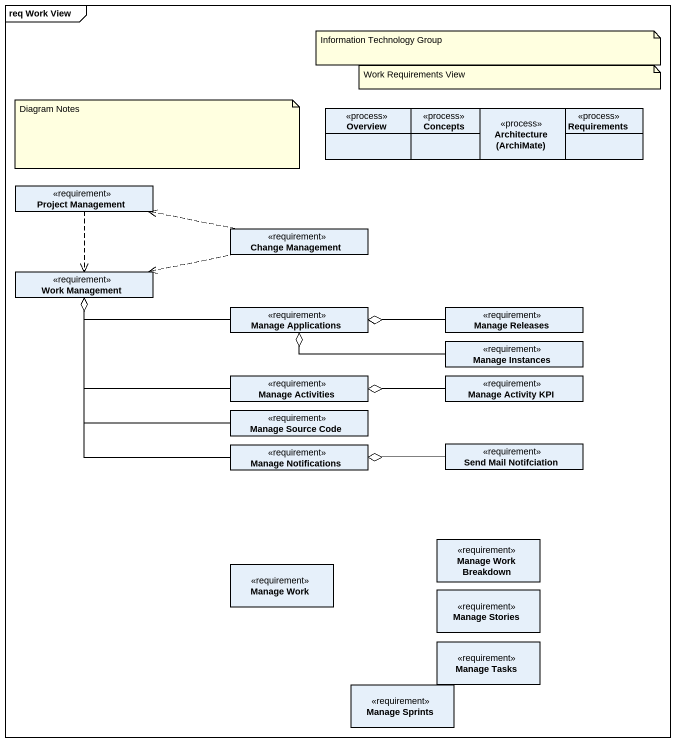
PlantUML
@startuml
mainframe req Work View
hide circle
hide empty members
class Overview <<process>>
class Concepts <<process>>
class "Architecture (ArchiMate)" as Architecture_ArchiMate <<process>>
class Requirements <<process>>
class "Project Management" as Project_Management <<requirement>>
class "Change Management" as Change_Management <<requirement>>
class "Work Management" as Work_Management <<requirement>>
class "Manage Applications" as Manage_Applications <<requirement>>
class "Manage Releases" as Manage_Releases <<requirement>>
class "Manage Instances" as Manage_Instances <<requirement>>
class "Manage Activities" as Manage_Activities <<requirement>>
class "Manage Activity KPI" as Manage_Activity_KPI <<requirement>>
class "Manage Source Code" as Manage_Source_Code <<requirement>>
class "Manage Notifications" as Manage_Notifications <<requirement>>
class "Send Mail Notifciation" as Send_Mail_Notifciation <<requirement>>
class "Manage Work Breakdown" as Manage_Work_Breakdown <<requirement>>
class "Manage Work" as Manage_Work <<requirement>>
class "Manage Stories" as Manage_Stories <<requirement>>
class "Manage Tasks" as Manage_Tasks <<requirement>>
class "Manage Sprints" as Manage_Sprints <<requirement>>
Project_Management ..> Work_Management
Change_Management .left.> Project_Management
Change_Management .left.> Work_Management
Manage_Applications -left-o Work_Management
Manage_Releases -left-o Manage_Applications
Manage_Instances -left-o Manage_Applications
Manage_Activities -left-o Work_Management
Manage_Activity_KPI -left-o Manage_Activities
Manage_Source_Code -up-o Work_Management
Manage_Notifications -up-o Work_Management
Send_Mail_Notifciation -left-o Manage_Notifications
note as N1
  Information Technology Group
end note
note as N2
  Work Requirements View
end note
note as N3
  Diagram Notes
end note
@enduml
